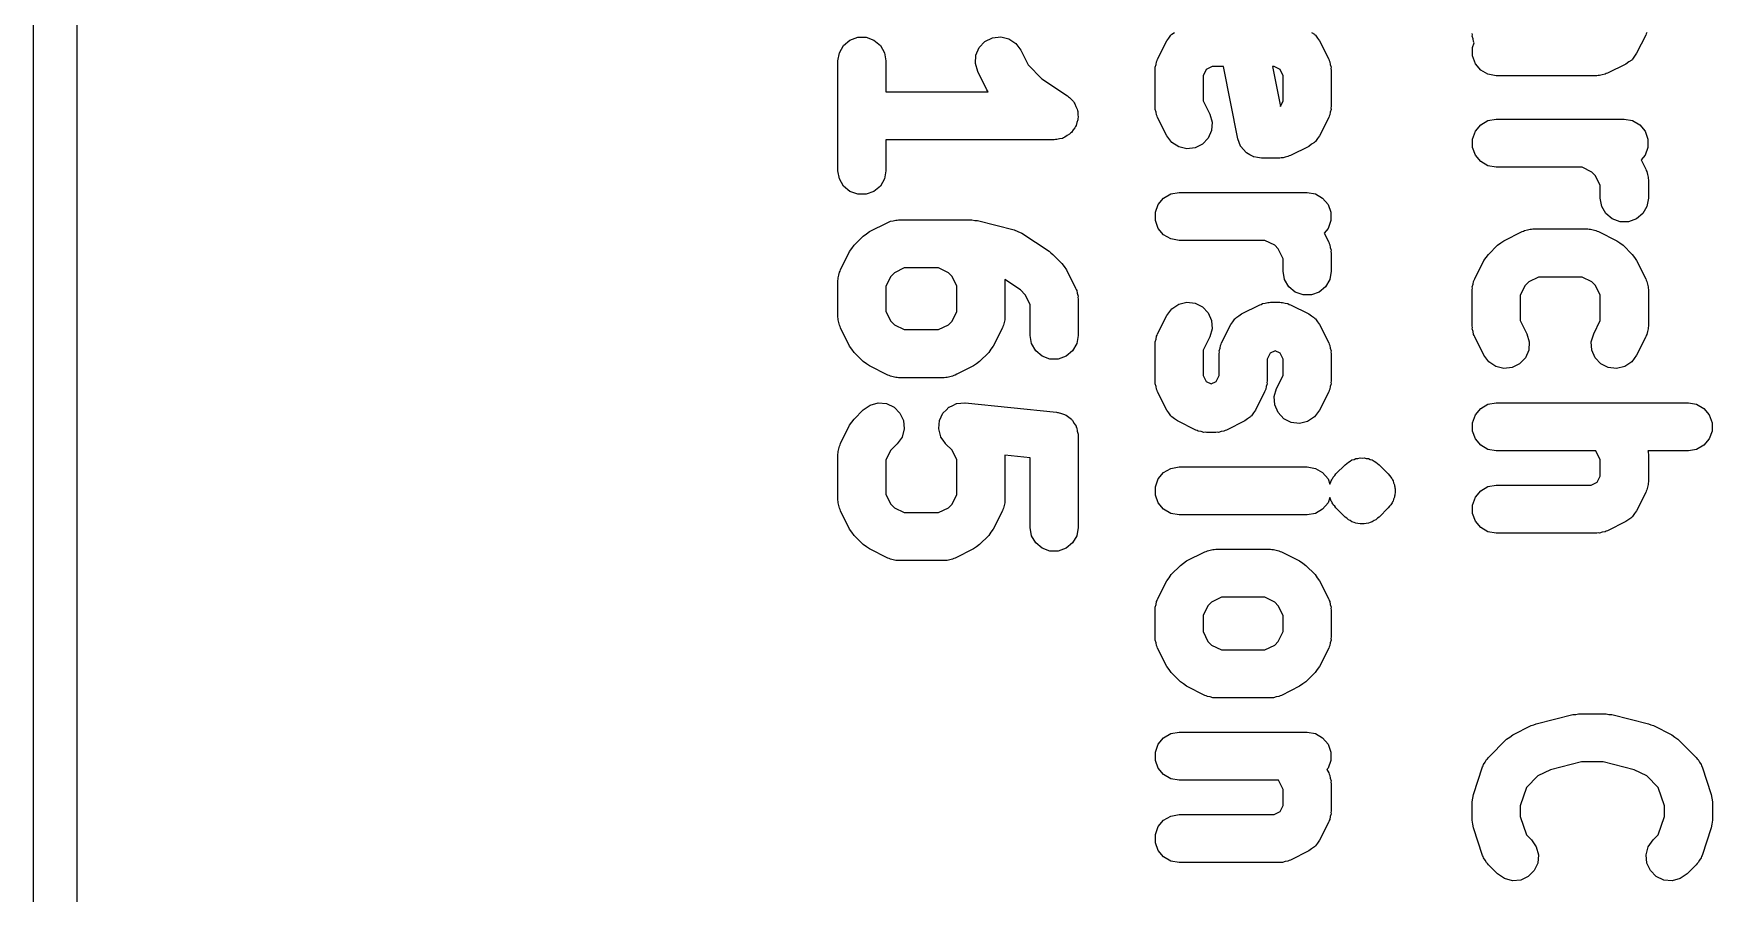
# Model space of a CAD drawing. Extents: x 51 to 137, y -158 to -25.
# Drawn here: x 50.69 to 59.56, y -59.98 to -55.44 of the extents above; entities that cross this region are included whole.
import ezdxf

# ---------------------------------------------------------------- set-up
doc = ezdxf.new("R2010")
doc.units = 0
doc.header["$MEASUREMENT"] = 0
doc.layers.add('BLACK', color=7, linetype='CONTINUOUS')

msp = doc.modelspace()

# ---------------------------------------------------------------- linework, layer by layer
at = {"layer": 'Black'}
for p, q in [((50.6857, -119.921), (50.6857, -28.1813)), ((50.9143, -28.1913), (50.9143, -119.916)), ((55.0013, -55.4717), (55.0427, -55.4567)), ((55.0427, -55.4567), (55.0868, -55.4567)), ((55.0868, -55.4567), (55.1283, -55.4717)), ((55.7148, -55.4797), (55.7543, -55.46)), ((55.7543, -55.46), (55.7981, -55.455)), ((55.7981, -55.455), (55.841, -55.4652)), ((55.841, -55.4652), (55.8778, -55.4895)), ((56.676, -55.4766), (56.6871, -55.4616)), ((56.6871, -55.4616), (56.6973, -55.446)), ((56.6973, -55.446), (56.7002, -55.4439)), ((56.7002, -55.4439), (56.7022, -55.4411)), ((56.7022, -55.4411), (56.7178, -55.4309)), ((57.4419, -55.4309), (57.4574, -55.4411)), ((57.4574, -55.4411), (57.4595, -55.4439)), ((57.4595, -55.4439), (57.4624, -55.446)), ((57.4624, -55.446), (57.4726, -55.4616)), ((57.4726, -55.4616), (57.4837, -55.4766)), ((58.2919, -55.4438), (58.2906, -55.4366)), ((58.2914, -55.4511), (58.2919, -55.4438)), ((58.2957, -55.4654), (58.2914, -55.4511)), ((58.2982, -55.48), (58.2957, -55.4654)), ((59.2085, -55.445), (59.1601, -55.5418)), ((59.2106, -55.438), (59.2085, -55.445)), ((59.2143, -55.4316), (59.2106, -55.438)), ((54.9378, -55.5817), (54.9454, -55.5383)), ((54.9454, -55.5383), (54.9675, -55.5001)), ((54.9675, -55.5001), (55.0013, -55.4717)), ((55.1283, -55.4717), (55.1621, -55.5001)), ((55.1621, -55.5001), (55.1841, -55.5383)), ((55.1841, -55.5383), (55.1918, -55.5817)), ((55.6643, -55.5963), (55.667, -55.5522)), ((55.667, -55.5522), (55.6845, -55.5118)), ((55.6845, -55.5118), (55.7148, -55.4797)), ((55.8778, -55.4895), (55.9041, -55.5249)), ((55.9041, -55.5249), (55.9432, -55.6033)), ((56.6276, -55.5733), (56.676, -55.4766)), ((57.4837, -55.4766), (57.5321, -55.5733)), ((58.2925, -55.5113), (58.3017, -55.486)), ((58.2925, -55.5554), (58.2925, -55.5113)), ((58.3076, -55.5968), (58.2925, -55.5554)), ((58.3017, -55.486), (58.2982, -55.48)), ((59.149, -55.5567), (59.1388, -55.5723)), ((59.1601, -55.5418), (59.149, -55.5567)), ((54.9378, -56.1623), (54.9378, -55.5817)), ((55.1918, -55.5817), (55.1918, -55.745)), ((55.6769, -55.6385), (55.6643, -55.5963)), ((55.7253, -55.7353), (55.6769, -55.6385)), ((55.9432, -55.6033), (56.0165, -55.6766)), ((56.6142, -55.6301), (56.6155, -55.6229)), ((56.6142, -55.8236), (56.6142, -55.6301)), ((56.615, -55.6156), (56.6193, -55.6013)), ((56.6155, -55.6229), (56.615, -55.6156)), ((56.6193, -55.6013), (56.6218, -55.5867)), ((56.6218, -55.5867), (56.6255, -55.5803)), ((56.6255, -55.5803), (56.6276, -55.5733)), ((56.8842, -55.628), (56.8682, -55.6601)), ((56.9163, -55.612), (56.8842, -55.628)), ((56.9757, -55.612), (56.9163, -55.612)), ((57.0521, -55.9937), (56.9757, -55.612)), ((57.2434, -55.612), (57.2348, -55.612)), ((57.2348, -55.612), (57.2769, -55.8228)), ((57.2755, -55.628), (57.2434, -55.612)), ((57.2915, -55.6601), (57.2755, -55.628)), ((57.5321, -55.5733), (57.5342, -55.5803)), ((57.5342, -55.5803), (57.5379, -55.5867)), ((57.5379, -55.5867), (57.5404, -55.6013)), ((57.5404, -55.6013), (57.5447, -55.6156)), ((57.5447, -55.6156), (57.5442, -55.6229)), ((57.5442, -55.6229), (57.5455, -55.6301)), ((57.5455, -55.6301), (57.5455, -55.8236)), ((58.3359, -55.6306), (58.3076, -55.5968)), ((58.3741, -55.6527), (58.3359, -55.6306)), ((59.1033, -55.5986), (59.0066, -55.6469)), ((59.1183, -55.5875), (59.1033, -55.5986)), ((59.1338, -55.5772), (59.1183, -55.5875)), ((59.1359, -55.5744), (59.1338, -55.5772)), ((59.1388, -55.5723), (59.1359, -55.5744)), ((56.0165, -55.6766), (56.1512, -55.7663)), ((56.8682, -55.6601), (56.8682, -55.7937)), ((57.2915, -55.7937), (57.2915, -55.6601)), ((58.4176, -55.6603), (58.3741, -55.6527)), ((58.9498, -55.6603), (58.4176, -55.6603)), ((58.957, -55.6591), (58.9498, -55.6603)), ((58.9643, -55.6595), (58.957, -55.6591)), ((58.9785, -55.6553), (58.9643, -55.6595)), ((58.9932, -55.6527), (58.9785, -55.6553)), ((58.9995, -55.649), (58.9932, -55.6527)), ((59.0066, -55.6469), (58.9995, -55.649)), ((55.1918, -55.745), (55.7325, -55.745)), ((55.7325, -55.745), (55.7253, -55.7353)), ((56.1512, -55.7663), (56.1563, -55.7712)), ((56.1563, -55.7712), (56.1624, -55.7747)), ((56.1624, -55.7747), (56.1722, -55.7863)), ((56.1722, -55.7863), (56.1831, -55.7968)), ((56.1831, -55.7968), (56.1862, -55.8031)), ((56.1862, -55.8031), (56.1908, -55.8085)), ((56.1908, -55.8085), (56.1959, -55.8228)), ((56.1959, -55.8228), (56.2027, -55.8364)), ((56.8682, -55.7937), (56.9032, -55.8636)), ((57.2769, -55.8228), (57.2915, -55.7937)), ((56.2007, -55.9083), (56.1971, -55.923)), ((56.2059, -55.8941), (56.2007, -55.9083)), ((56.2027, -55.8364), (56.2034, -55.8433)), ((56.2034, -55.8433), (56.2059, -55.85)), ((56.2059, -55.85), (56.2059, -55.8651)), ((56.2059, -55.8651), (56.2075, -55.8802)), ((56.2075, -55.8802), (56.2059, -55.887)), ((56.2059, -55.887), (56.2059, -55.8941)), ((56.6155, -55.8308), (56.6142, -55.8236)), ((56.615, -55.8382), (56.6155, -55.8308)), ((56.6193, -55.8524), (56.615, -55.8382)), ((56.6218, -55.8671), (56.6193, -55.8524)), ((56.6255, -55.8734), (56.6218, -55.8671)), ((56.6276, -55.8804), (56.6255, -55.8734)), ((56.676, -55.9772), (56.6276, -55.8804)), ((56.9032, -55.8636), (56.9157, -55.9059)), ((56.9157, -55.9059), (56.9131, -55.9499)), ((57.5321, -55.8804), (57.4837, -55.9772)), ((57.5342, -55.8734), (57.5321, -55.8804)), ((57.5379, -55.8671), (57.5342, -55.8734)), ((57.5404, -55.8524), (57.5379, -55.8671)), ((57.5447, -55.8382), (57.5404, -55.8524)), ((57.5455, -55.8236), (57.5442, -55.8308)), ((57.5442, -55.8308), (57.5447, -55.8382)), ((58.3359, -55.9199), (58.3741, -55.8978)), ((58.3741, -55.8978), (58.4176, -55.8902)), ((58.4176, -55.8902), (59.0949, -55.8902)), ((59.0949, -55.8902), (59.1384, -55.8978)), ((59.1384, -55.8978), (59.1765, -55.9199)), ((56.0808, -55.999), (55.1918, -55.999)), ((55.1918, -55.999), (55.1918, -56.1623)), ((56.0877, -55.9978), (56.0808, -55.999)), ((56.0947, -55.9982), (56.0877, -55.9978)), ((56.1093, -55.994), (56.0947, -55.9982)), ((56.1242, -55.9914), (56.1093, -55.994)), ((56.1303, -55.9878), (56.1242, -55.9914)), ((56.1371, -55.9859), (56.1303, -55.9878)), ((56.1493, -55.9769), (56.1371, -55.9859)), ((56.1624, -55.9693), (56.1493, -55.9769)), ((56.1669, -55.9639), (56.1624, -55.9693)), ((56.1726, -55.9597), (56.1669, -55.9639)), ((56.181, -55.9471), (56.1726, -55.9597)), ((56.1908, -55.9355), (56.181, -55.9471)), ((56.1932, -55.9289), (56.1908, -55.9355)), ((56.1971, -55.923), (56.1932, -55.9289)), ((56.7022, -56.0126), (56.676, -55.9772)), ((56.8955, -55.9904), (56.8652, -56.0224)), ((56.9131, -55.9499), (56.8955, -55.9904)), ((57.0596, -56.0129), (57.0521, -55.9937)), ((57.4726, -55.9922), (57.4624, -56.0077)), ((57.4837, -55.9772), (57.4726, -55.9922)), ((58.2925, -55.9951), (58.3076, -55.9537)), ((58.2925, -56.0392), (58.2925, -55.9951)), ((58.3076, -55.9537), (58.3359, -55.9199)), ((59.1765, -55.9199), (59.2049, -55.9537)), ((59.2049, -55.9537), (59.22, -55.9951)), ((59.22, -55.9951), (59.22, -56.0392)), ((56.7391, -56.0369), (56.7022, -56.0126)), ((56.782, -56.0472), (56.7391, -56.0369)), ((56.8258, -56.0421), (56.782, -56.0472)), ((56.8652, -56.0224), (56.8258, -56.0421)), ((57.0666, -56.0323), (57.0596, -56.0129)), ((57.0676, -56.0334), (57.0666, -56.0323)), ((57.0681, -56.0348), (57.0676, -56.0334)), ((57.0817, -56.0503), (57.0681, -56.0348)), ((57.095, -56.0661), (57.0817, -56.0503)), ((57.0962, -56.0668), (57.095, -56.0661)), ((57.0972, -56.0679), (57.0962, -56.0668)), ((57.1153, -56.0778), (57.0972, -56.0679)), ((57.1332, -56.0881), (57.1153, -56.0778)), ((57.1346, -56.0884), (57.1332, -56.0881)), ((57.1359, -56.0891), (57.1346, -56.0884)), ((57.1563, -56.0922), (57.1359, -56.0891)), ((57.3168, -56.0881), (57.3021, -56.0907)), ((57.3231, -56.0845), (57.3168, -56.0881)), ((57.3302, -56.0824), (57.3231, -56.0845)), ((57.4269, -56.034), (57.3302, -56.0824)), ((57.4419, -56.0229), (57.4269, -56.034)), ((57.4574, -56.0126), (57.4419, -56.0229)), ((57.4595, -56.0098), (57.4574, -56.0126)), ((57.4624, -56.0077), (57.4595, -56.0098)), ((58.3076, -56.0807), (58.2925, -56.0392)), ((58.3359, -56.1144), (58.3076, -56.0807)), ((59.2049, -56.0807), (59.1842, -56.1053)), ((59.22, -56.0392), (59.2049, -56.0807)), ((54.9454, -56.2057), (54.9378, -56.1623)), ((55.1918, -56.1623), (55.1841, -56.2057)), ((57.1766, -56.0958), (57.1563, -56.0922)), ((57.2734, -56.0958), (57.1766, -56.0958)), ((57.2806, -56.0945), (57.2734, -56.0958)), ((57.2879, -56.0949), (57.2806, -56.0945)), ((57.2915, -56.0939), (57.2879, -56.0949)), ((57.3021, -56.0907), (57.2915, -56.0939)), ((58.3741, -56.1365), (58.3359, -56.1144)), ((58.4176, -56.1442), (58.3741, -56.1365)), ((58.8714, -56.1442), (58.4176, -56.1442)), ((58.9229, -56.1699), (58.8714, -56.1442)), ((58.9422, -56.1892), (58.9229, -56.1699)), ((59.1842, -56.1053), (59.2085, -56.1539)), ((59.2085, -56.1539), (59.2106, -56.1609)), ((59.2106, -56.1609), (59.2143, -56.1672)), ((59.2143, -56.1672), (59.2168, -56.1819)), ((54.9675, -56.2439), (54.9454, -56.2057)), ((55.0013, -56.2723), (54.9675, -56.2439)), ((55.1621, -56.2439), (55.1283, -56.2723)), ((55.1841, -56.2057), (55.1621, -56.2439)), ((58.9679, -56.2407), (58.9422, -56.1892)), ((58.9679, -56.3074), (58.9679, -56.2407)), ((59.2168, -56.1819), (59.2211, -56.1962)), ((59.2211, -56.1962), (59.2206, -56.2035)), ((59.2206, -56.2035), (59.2219, -56.2107)), ((59.2219, -56.2107), (59.2219, -56.3074)), ((55.0427, -56.2874), (55.0013, -56.2723)), ((55.0868, -56.2874), (55.0427, -56.2874)), ((55.1283, -56.2723), (55.0868, -56.2874)), ((56.6161, -56.3822), (56.6312, -56.3407)), ((56.6312, -56.3407), (56.6595, -56.3069)), ((56.6595, -56.3069), (56.6977, -56.2849)), ((56.6977, -56.2849), (56.7412, -56.2772)), ((56.7412, -56.2772), (57.4185, -56.2772)), ((57.4185, -56.2772), (57.462, -56.2849)), ((57.462, -56.2849), (57.5001, -56.3069)), ((57.5001, -56.3069), (57.5285, -56.3407)), ((57.5285, -56.3407), (57.5436, -56.3822)), ((58.9756, -56.3509), (58.9679, -56.3074)), ((58.9976, -56.3891), (58.9756, -56.3509)), ((59.2143, -56.3509), (59.1922, -56.3891)), ((59.2219, -56.3074), (59.2143, -56.3509)), ((55.1047, -56.4841), (55.2015, -56.4358)), ((55.2015, -56.4358), (55.2085, -56.4337)), ((55.2085, -56.4337), (55.2149, -56.43)), ((55.2149, -56.43), (55.2295, -56.4274)), ((55.2295, -56.4274), (55.2438, -56.4232)), ((55.2438, -56.4232), (55.2511, -56.4236)), ((55.2511, -56.4236), (55.2583, -56.4224)), ((55.2583, -56.4224), (55.6454, -56.4224)), ((55.6454, -56.4224), (55.6607, -56.425)), ((55.6607, -56.425), (55.6762, -56.4261)), ((55.6762, -56.4261), (55.8697, -56.4745)), ((56.6161, -56.4263), (56.6161, -56.3822)), ((56.6312, -56.4677), (56.6161, -56.4263)), ((57.5436, -56.4263), (57.5285, -56.4677)), ((57.5436, -56.3822), (57.5436, -56.4263)), ((59.0314, -56.4174), (58.9976, -56.3891)), ((59.0729, -56.4325), (59.0314, -56.4174)), ((59.117, -56.4325), (59.0729, -56.4325)), ((59.1584, -56.4174), (59.117, -56.4325)), ((59.1922, -56.3891), (59.1584, -56.4174)), ((55.0234, -56.5563), (55.0717, -56.5079)), ((55.0717, -56.5079), (55.0884, -56.4963)), ((55.0884, -56.4963), (55.1047, -56.4841)), ((55.8697, -56.4745), (55.8895, -56.4834)), ((55.8895, -56.4834), (55.9093, -56.4921)), ((55.9093, -56.4921), (56.0545, -56.5888)), ((56.6595, -56.5015), (56.6312, -56.4677)), ((56.6977, -56.5235), (56.6595, -56.5015)), ((56.7412, -56.5312), (56.6977, -56.5235)), ((57.195, -56.5312), (56.7412, -56.5312)), ((57.2465, -56.557), (57.195, -56.5312)), ((57.5285, -56.4677), (57.5078, -56.4924)), ((57.5078, -56.4924), (57.5321, -56.5409)), ((58.4412, -56.5446), (58.4575, -56.5325)), ((58.4575, -56.5325), (58.5543, -56.4841)), ((58.5543, -56.4841), (58.5613, -56.4821)), ((58.5613, -56.4821), (58.5677, -56.4784)), ((58.5677, -56.4784), (58.5823, -56.4758)), ((58.5823, -56.4758), (58.5966, -56.4716)), ((58.5966, -56.4716), (58.6039, -56.472)), ((58.6039, -56.472), (58.6111, -56.4707)), ((58.6111, -56.4707), (58.9014, -56.4707)), ((58.9014, -56.4707), (58.9086, -56.472)), ((58.9086, -56.472), (58.9159, -56.4716)), ((58.9159, -56.4716), (58.9302, -56.4758)), ((58.9302, -56.4758), (58.9448, -56.4784)), ((58.9448, -56.4784), (58.9512, -56.4821)), ((58.9512, -56.4821), (58.9582, -56.4841)), ((58.9582, -56.4841), (59.0549, -56.5325)), ((59.0549, -56.5325), (59.0713, -56.5446)), ((54.9512, -56.6861), (54.9996, -56.5893)), ((54.9996, -56.5893), (55.0117, -56.573)), ((55.0117, -56.573), (55.0234, -56.5563)), ((56.0545, -56.5888), (56.0635, -56.5975)), ((56.0635, -56.5975), (56.0738, -56.6047)), ((56.0738, -56.6047), (56.1222, -56.6531)), ((57.2658, -56.5762), (57.2465, -56.557)), ((57.2915, -56.6277), (57.2658, -56.5762)), ((57.5321, -56.5409), (57.5342, -56.548)), ((57.5342, -56.548), (57.5379, -56.5543)), ((57.5379, -56.5543), (57.5404, -56.569)), ((57.5404, -56.569), (57.5447, -56.5832)), ((57.5447, -56.5832), (57.5442, -56.5905)), ((57.5442, -56.5905), (57.5455, -56.5977)), ((57.5455, -56.5977), (57.5455, -56.6945)), ((58.3524, -56.6377), (58.3645, -56.6214)), ((58.3645, -56.6214), (58.3762, -56.6047)), ((58.3762, -56.6047), (58.4245, -56.5563)), ((58.4245, -56.5563), (58.4412, -56.5446)), ((59.0713, -56.5446), (59.088, -56.5563)), ((59.088, -56.5563), (59.1363, -56.6047)), ((59.1363, -56.6047), (59.148, -56.6214)), ((59.148, -56.6214), (59.1601, -56.6377)), ((54.9429, -56.7141), (54.9454, -56.6994)), ((54.9454, -56.6994), (54.9491, -56.6931)), ((54.9491, -56.6931), (54.9512, -56.6861)), ((55.2368, -56.7021), (55.2175, -56.7213)), ((55.2883, -56.6764), (55.2368, -56.7021)), ((55.4702, -56.6764), (55.2883, -56.6764)), ((55.5217, -56.7021), (55.4702, -56.6764)), ((55.541, -56.7213), (55.5217, -56.7021)), ((56.1222, -56.6531), (56.1339, -56.6697)), ((56.1339, -56.6697), (56.146, -56.6861)), ((56.146, -56.6861), (56.1944, -56.7828)), ((57.2915, -56.6945), (57.2915, -56.6277)), ((57.2992, -56.7379), (57.2915, -56.6945)), ((57.5455, -56.6945), (57.5379, -56.7379)), ((58.304, -56.7345), (58.3524, -56.6377)), ((59.1601, -56.6377), (59.2085, -56.7345)), ((54.9378, -56.7429), (54.9391, -56.7357)), ((54.9378, -56.9364), (54.9378, -56.7429)), ((54.9386, -56.7284), (54.9429, -56.7141)), ((54.9391, -56.7357), (54.9386, -56.7284)), ((55.2175, -56.7213), (55.1918, -56.7729)), ((55.1918, -56.7729), (55.1918, -56.9064)), ((55.5667, -56.7729), (55.541, -56.7213)), ((55.5667, -56.9064), (55.5667, -56.7729)), ((55.9031, -56.7932), (55.8198, -56.7377)), ((55.8198, -56.7377), (55.8207, -56.7429)), ((55.8207, -56.7429), (55.8207, -56.9364)), ((55.928, -56.8181), (55.9031, -56.7932)), ((56.1944, -56.7828), (56.1965, -56.7899)), ((56.1965, -56.7899), (56.2001, -56.7962)), ((56.2001, -56.7962), (56.2027, -56.8109)), ((57.3212, -56.7761), (57.2992, -56.7379)), ((57.355, -56.8045), (57.3212, -56.7761)), ((57.5158, -56.7761), (57.482, -56.8045)), ((57.5379, -56.7379), (57.5158, -56.7761)), ((58.2906, -56.7913), (58.2919, -56.784)), ((58.2906, -56.9848), (58.2906, -56.7913)), ((58.2914, -56.7767), (58.2957, -56.7625)), ((58.2919, -56.784), (58.2914, -56.7767)), ((58.2957, -56.7625), (58.2982, -56.7478)), ((58.2982, -56.7478), (58.3019, -56.7415)), ((58.3019, -56.7415), (58.304, -56.7345)), ((58.5703, -56.7697), (58.5446, -56.8212)), ((58.5896, -56.7505), (58.5703, -56.7697)), ((58.6411, -56.7247), (58.5896, -56.7505)), ((58.8714, -56.7247), (58.6411, -56.7247)), ((58.9229, -56.7505), (58.8714, -56.7247)), ((58.9422, -56.7697), (58.9229, -56.7505)), ((58.9679, -56.8212), (58.9422, -56.7697)), ((59.2085, -56.7345), (59.2106, -56.7415)), ((59.2106, -56.7415), (59.2143, -56.7478)), ((59.2143, -56.7478), (59.2168, -56.7625)), ((59.2168, -56.7625), (59.2211, -56.7767)), ((59.2211, -56.7767), (59.2206, -56.784)), ((59.2206, -56.784), (59.2219, -56.7913)), ((59.2219, -56.7913), (59.2219, -56.9848)), ((55.9538, -56.8696), (55.928, -56.8181)), ((55.9538, -57.0332), (55.9538, -56.8696)), ((56.2027, -56.8109), (56.2069, -56.8251)), ((56.2069, -56.8251), (56.2065, -56.8324)), ((56.2065, -56.8324), (56.2078, -56.8396)), ((56.2078, -56.8396), (56.2078, -57.0332)), ((56.7022, -56.8926), (56.7391, -56.8683)), ((56.7391, -56.8683), (56.782, -56.858)), ((56.782, -56.858), (56.8258, -56.863)), ((56.8258, -56.863), (56.8652, -56.8828)), ((56.8652, -56.8828), (56.8955, -56.9148)), ((57.0714, -56.9196), (57.1682, -56.8712)), ((57.1682, -56.8712), (57.1752, -56.8691)), ((57.1752, -56.8691), (57.1816, -56.8654)), ((57.1816, -56.8654), (57.1962, -56.8629)), ((57.1962, -56.8629), (57.2105, -56.8586)), ((57.2105, -56.8586), (57.2178, -56.859)), ((57.2178, -56.859), (57.225, -56.8578)), ((57.225, -56.8578), (57.2734, -56.8578)), ((57.2734, -56.8578), (57.2806, -56.859)), ((57.2806, -56.859), (57.2879, -56.8586)), ((57.2879, -56.8586), (57.3021, -56.8629)), ((57.3021, -56.8629), (57.3168, -56.8654)), ((57.3168, -56.8654), (57.3231, -56.8691)), ((57.3231, -56.8691), (57.3302, -56.8712)), ((57.3302, -56.8712), (57.4269, -56.9196)), ((57.3965, -56.8196), (57.355, -56.8045)), ((57.4406, -56.8196), (57.3965, -56.8196)), ((57.482, -56.8045), (57.4406, -56.8196)), ((58.5446, -56.8212), (58.5446, -56.9548)), ((58.9679, -56.9548), (58.9679, -56.8212)), ((54.9391, -56.9436), (54.9378, -56.9364)), ((54.9386, -56.9509), (54.9391, -56.9436)), ((54.9429, -56.9652), (54.9386, -56.9509)), ((54.9454, -56.9798), (54.9429, -56.9652)), ((55.1918, -56.9064), (55.2175, -56.9579)), ((55.2175, -56.9579), (55.2368, -56.9772)), ((55.5217, -56.9772), (55.541, -56.9579)), ((55.541, -56.9579), (55.5667, -56.9064)), ((55.8157, -56.9652), (55.8131, -56.9798)), ((55.8199, -56.9509), (55.8157, -56.9652)), ((55.8207, -56.9364), (55.8195, -56.9436)), ((55.8195, -56.9436), (55.8199, -56.9509)), ((56.6276, -57.0247), (56.676, -56.928)), ((56.676, -56.928), (56.7022, -56.8926)), ((56.8955, -56.9148), (56.9131, -56.9553)), ((56.9131, -56.9553), (56.9157, -56.9993)), ((56.9663, -57.0731), (57.0146, -56.9764)), ((57.0146, -56.9764), (57.0257, -56.9614)), ((57.0257, -56.9614), (57.036, -56.9458)), ((57.036, -56.9458), (57.0388, -56.9438)), ((57.0388, -56.9438), (57.0409, -56.9409)), ((57.0409, -56.9409), (57.0565, -56.9307)), ((57.0565, -56.9307), (57.0714, -56.9196)), ((57.4269, -56.9196), (57.4419, -56.9307)), ((57.4419, -56.9307), (57.4574, -56.9409)), ((57.4574, -56.9409), (57.4595, -56.9438)), ((57.4595, -56.9438), (57.4624, -56.9458)), ((57.4624, -56.9458), (57.4726, -56.9614)), ((57.4726, -56.9614), (57.4837, -56.9764)), ((57.4837, -56.9764), (57.5321, -57.0731)), ((58.5446, -56.9548), (58.5796, -57.0247)), ((58.9329, -57.0247), (58.9679, -56.9548)), ((54.9491, -56.9862), (54.9454, -56.9798)), ((54.9512, -56.9932), (54.9491, -56.9862)), ((54.9996, -57.09), (54.9512, -56.9932)), ((55.2368, -56.9772), (55.2883, -57.0029)), ((55.2883, -57.0029), (55.4702, -57.0029)), ((55.4702, -57.0029), (55.5217, -56.9772)), ((55.8073, -56.9932), (55.7589, -57.09)), ((55.8094, -56.9862), (55.8073, -56.9932)), ((55.8131, -56.9798), (55.8094, -56.9862)), ((55.9614, -57.0766), (55.9538, -57.0332)), ((56.2078, -57.0332), (56.2001, -57.0766)), ((56.615, -57.067), (56.6193, -57.0528)), ((56.6193, -57.0528), (56.6218, -57.0381)), ((56.6218, -57.0381), (56.6255, -57.0318)), ((56.6255, -57.0318), (56.6276, -57.0247)), ((56.9032, -57.0416), (56.8682, -57.1115)), ((56.9157, -56.9993), (56.9032, -57.0416)), ((58.2919, -56.992), (58.2906, -56.9848)), ((58.2914, -56.9993), (58.2919, -56.992)), ((58.2957, -57.0136), (58.2914, -56.9993)), ((58.2982, -57.0282), (58.2957, -57.0136)), ((58.3019, -57.0346), (58.2982, -57.0282)), ((58.304, -57.0416), (58.3019, -57.0346)), ((58.3524, -57.1383), (58.304, -57.0416)), ((58.5796, -57.0247), (58.5921, -57.067)), ((58.9204, -57.067), (58.9329, -57.0247)), ((59.2085, -57.0416), (59.1601, -57.1383)), ((59.2106, -57.0346), (59.2085, -57.0416)), ((59.2143, -57.0282), (59.2106, -57.0346)), ((59.2168, -57.0136), (59.2143, -57.0282)), ((59.2211, -56.9993), (59.2168, -57.0136)), ((59.2219, -56.9848), (59.2206, -56.992)), ((59.2206, -56.992), (59.2211, -56.9993)), ((55.0117, -57.1063), (54.9996, -57.09)), ((55.0234, -57.123), (55.0117, -57.1063)), ((55.0717, -57.1713), (55.0234, -57.123)), ((55.7352, -57.123), (55.6868, -57.1713)), ((55.7468, -57.1063), (55.7352, -57.123)), ((55.7589, -57.09), (55.7468, -57.1063)), ((55.9835, -57.1148), (55.9614, -57.0766)), ((56.0173, -57.1431), (55.9835, -57.1148)), ((56.0587, -57.1582), (56.0173, -57.1431)), ((56.1443, -57.1431), (56.1028, -57.1582)), ((56.1781, -57.1148), (56.1443, -57.1431)), ((56.2001, -57.0766), (56.1781, -57.1148)), ((56.6142, -57.0815), (56.6155, -57.0743)), ((56.6142, -57.2751), (56.6142, -57.0815)), ((56.6155, -57.0743), (56.615, -57.067)), ((56.8682, -57.1115), (56.8682, -57.2451)), ((56.9528, -57.1299), (56.9541, -57.1227)), ((56.9528, -57.2451), (56.9528, -57.1299)), ((56.9537, -57.1154), (56.9579, -57.1011)), ((56.9541, -57.1227), (56.9537, -57.1154)), ((56.9579, -57.1011), (56.9605, -57.0865)), ((56.9605, -57.0865), (56.9642, -57.0801)), ((56.9642, -57.0801), (56.9663, -57.0731)), ((57.2229, -57.1278), (57.2068, -57.1599)), ((57.2492, -57.1147), (57.2229, -57.1278)), ((57.2755, -57.1278), (57.2492, -57.1147)), ((57.2915, -57.1599), (57.2755, -57.1278)), ((57.5321, -57.0731), (57.5342, -57.0801)), ((57.5342, -57.0801), (57.5379, -57.0865)), ((57.5379, -57.0865), (57.5404, -57.1011)), ((57.5404, -57.1011), (57.5447, -57.1154)), ((57.5447, -57.1154), (57.5442, -57.1227)), ((57.5442, -57.1227), (57.5455, -57.1299)), ((57.5455, -57.1299), (57.5455, -57.2751)), ((58.3786, -57.1738), (58.3524, -57.1383)), ((58.5719, -57.1515), (58.5416, -57.1835)), ((58.5895, -57.111), (58.5719, -57.1515)), ((58.5921, -57.067), (58.5895, -57.111)), ((58.923, -57.111), (58.9204, -57.067)), ((58.9405, -57.1515), (58.923, -57.111)), ((58.9709, -57.1835), (58.9405, -57.1515)), ((59.1601, -57.1383), (59.1338, -57.1738)), ((55.0884, -57.183), (55.0717, -57.1713)), ((55.1047, -57.1951), (55.0884, -57.183)), ((55.2015, -57.2435), (55.1047, -57.1951)), ((55.5667, -57.2386), (55.557, -57.2435)), ((55.6538, -57.1951), (55.5667, -57.2386)), ((55.6701, -57.183), (55.6538, -57.1951)), ((55.6868, -57.1713), (55.6701, -57.183)), ((56.1028, -57.1582), (56.0587, -57.1582)), ((57.2068, -57.1599), (57.2068, -57.2751)), ((57.2915, -57.2451), (57.2915, -57.1599)), ((58.4155, -57.1981), (58.3786, -57.1738)), ((58.4584, -57.2083), (58.4155, -57.1981)), ((58.5022, -57.2033), (58.4584, -57.2083)), ((58.5416, -57.1835), (58.5022, -57.2033)), ((59.0103, -57.2033), (58.9709, -57.1835)), ((59.0541, -57.2083), (59.0103, -57.2033)), ((59.097, -57.1981), (59.0541, -57.2083)), ((59.1338, -57.1738), (59.097, -57.1981)), ((55.2085, -57.2456), (55.2015, -57.2435)), ((55.2149, -57.2493), (55.2085, -57.2456)), ((55.2295, -57.2518), (55.2149, -57.2493)), ((55.2438, -57.2561), (55.2295, -57.2518)), ((55.2511, -57.2556), (55.2438, -57.2561)), ((55.2583, -57.2569), (55.2511, -57.2556)), ((55.5002, -57.2569), (55.2583, -57.2569)), ((55.5074, -57.2556), (55.5002, -57.2569)), ((55.5147, -57.2561), (55.5074, -57.2556)), ((55.529, -57.2518), (55.5147, -57.2561)), ((55.5436, -57.2493), (55.529, -57.2518)), ((55.55, -57.2456), (55.5436, -57.2493)), ((55.557, -57.2435), (55.55, -57.2456)), ((56.6155, -57.2823), (56.6142, -57.2751)), ((56.615, -57.2896), (56.6155, -57.2823)), ((56.6193, -57.3038), (56.615, -57.2896)), ((56.6218, -57.3185), (56.6193, -57.3038)), ((56.6255, -57.3248), (56.6218, -57.3185)), ((56.6276, -57.3319), (56.6255, -57.3248)), ((56.8682, -57.2451), (56.8842, -57.2772)), ((56.8842, -57.2772), (56.9105, -57.2903)), ((56.9105, -57.2903), (56.9368, -57.2772)), ((56.9368, -57.2772), (56.9528, -57.2451)), ((57.1955, -57.3248), (57.1934, -57.3319)), ((57.1992, -57.3185), (57.1955, -57.3248)), ((57.2018, -57.3038), (57.1992, -57.3185)), ((57.206, -57.2896), (57.2018, -57.3038)), ((57.2068, -57.2751), (57.2056, -57.2823)), ((57.2056, -57.2823), (57.206, -57.2896)), ((57.244, -57.3573), (57.2565, -57.315)), ((57.2565, -57.315), (57.2915, -57.2451)), ((57.5342, -57.3248), (57.5321, -57.3319)), ((57.5379, -57.3185), (57.5342, -57.3248)), ((57.5404, -57.3038), (57.5379, -57.3185)), ((57.5447, -57.2896), (57.5404, -57.3038)), ((57.5455, -57.2751), (57.5442, -57.2823)), ((57.5442, -57.2823), (57.5447, -57.2896)), ((55.0717, -57.4272), (55.1079, -57.4019)), ((55.1079, -57.4019), (55.1505, -57.3905)), ((55.1505, -57.3905), (55.1944, -57.3943)), ((55.1944, -57.3943), (55.2344, -57.4129)), ((55.2344, -57.4129), (55.2656, -57.4441)), ((55.5091, -57.428), (55.5241, -57.4129)), ((55.5241, -57.4129), (55.5249, -57.4126)), ((55.5249, -57.4126), (55.5254, -57.412)), ((55.5254, -57.412), (55.5449, -57.4033)), ((55.5449, -57.4033), (55.5641, -57.3943)), ((55.5641, -57.3943), (55.5649, -57.3942)), ((55.5649, -57.3942), (55.5656, -57.3939)), ((55.5656, -57.3939), (55.5869, -57.3923)), ((55.5869, -57.3923), (55.608, -57.3905)), ((55.608, -57.3905), (55.6088, -57.3907)), ((55.6088, -57.3907), (55.6096, -57.3906)), ((55.6096, -57.3906), (56.0934, -57.439)), ((56.676, -57.4286), (56.6276, -57.3319)), ((57.1934, -57.3319), (57.1451, -57.4286)), ((57.2466, -57.4013), (57.244, -57.3573)), ((57.2642, -57.4418), (57.2466, -57.4013)), ((57.5321, -57.3319), (57.4837, -57.4286)), ((58.3076, -57.4535), (58.3359, -57.4197)), ((58.3359, -57.4197), (58.3741, -57.3976)), ((58.3741, -57.3976), (58.4176, -57.39)), ((58.4176, -57.39), (59.4336, -57.39)), ((59.4336, -57.39), (59.477, -57.3976)), ((59.477, -57.3976), (59.5152, -57.4197)), ((59.5152, -57.4197), (59.5436, -57.4535)), ((54.9512, -57.6053), (54.9996, -57.5086)), ((54.9996, -57.5086), (55.0117, -57.4922)), ((55.0117, -57.4922), (55.0234, -57.4755)), ((55.0234, -57.4755), (55.0717, -57.4272)), ((55.2656, -57.4441), (55.2842, -57.4841)), ((55.2842, -57.4841), (55.2881, -57.528)), ((55.4703, -57.5265), (55.4724, -57.5052)), ((55.4724, -57.5052), (55.4743, -57.4841)), ((55.4743, -57.4841), (55.4746, -57.4834)), ((55.4746, -57.4834), (55.4747, -57.4826)), ((55.4747, -57.4826), (55.484, -57.4634)), ((55.484, -57.4634), (55.4929, -57.4441)), ((55.4929, -57.4441), (55.4935, -57.4436)), ((55.4935, -57.4436), (55.4938, -57.4428)), ((55.4938, -57.4428), (55.5091, -57.428)), ((56.0934, -57.439), (56.098, -57.4403)), ((56.098, -57.4403), (56.1028, -57.4403)), ((56.1028, -57.4403), (56.1192, -57.4462)), ((56.1192, -57.4462), (56.1359, -57.4509)), ((56.1359, -57.4509), (56.1398, -57.4537)), ((56.1398, -57.4537), (56.1443, -57.4554)), ((56.1443, -57.4554), (56.1576, -57.4665)), ((56.1576, -57.4665), (56.1717, -57.4767)), ((56.1717, -57.4767), (56.1744, -57.4806)), ((56.1744, -57.4806), (56.1781, -57.4837)), ((56.1781, -57.4837), (56.1868, -57.4988)), ((56.1868, -57.4988), (56.1965, -57.5131)), ((56.6871, -57.4436), (56.676, -57.4286)), ((56.6973, -57.4591), (56.6871, -57.4436)), ((56.7002, -57.4612), (56.6973, -57.4591)), ((56.7022, -57.464), (56.7002, -57.4612)), ((56.7178, -57.4743), (56.7022, -57.464)), ((56.7328, -57.4854), (56.7178, -57.4743)), ((56.8295, -57.5338), (56.7328, -57.4854)), ((57.0883, -57.4854), (56.9915, -57.5338)), ((57.1032, -57.4743), (57.0883, -57.4854)), ((57.1188, -57.464), (57.1032, -57.4743)), ((57.1209, -57.4612), (57.1188, -57.464)), ((57.1237, -57.4591), (57.1209, -57.4612)), ((57.134, -57.4436), (57.1237, -57.4591)), ((57.1451, -57.4286), (57.134, -57.4436)), ((57.2945, -57.4738), (57.2642, -57.4418)), ((57.3339, -57.4936), (57.2945, -57.4738)), ((57.3777, -57.4986), (57.3339, -57.4936)), ((57.4206, -57.4883), (57.3777, -57.4986)), ((57.4574, -57.464), (57.4206, -57.4883)), ((57.4837, -57.4286), (57.4574, -57.464)), ((58.2925, -57.4949), (58.3076, -57.4535)), ((58.2925, -57.539), (58.2925, -57.4949)), ((59.5436, -57.4535), (59.5587, -57.4949)), ((59.5587, -57.4949), (59.5587, -57.539)), ((55.2766, -57.5706), (55.2513, -57.6068)), ((55.2881, -57.528), (55.2766, -57.5706)), ((55.4705, -57.5272), (55.4703, -57.5265)), ((55.4705, -57.528), (55.4705, -57.5272)), ((55.476, -57.5486), (55.4705, -57.528)), ((55.4812, -57.5692), (55.476, -57.5486)), ((55.4817, -57.5699), (55.4812, -57.5692)), ((55.4819, -57.5706), (55.4817, -57.5699)), ((55.4941, -57.5881), (55.4819, -57.5706)), ((55.5061, -57.6057), (55.4941, -57.5881)), ((56.1965, -57.5131), (56.1977, -57.5178)), ((56.1977, -57.5178), (56.2001, -57.5219)), ((56.2001, -57.5219), (56.2031, -57.539)), ((56.2031, -57.539), (56.2074, -57.5559)), ((56.2074, -57.5559), (56.2069, -57.5606)), ((56.2069, -57.5606), (56.2078, -57.5654)), ((56.2078, -57.5654), (56.2078, -58.0492)), ((56.8365, -57.5359), (56.8295, -57.5338)), ((56.8429, -57.5395), (56.8365, -57.5359)), ((56.8575, -57.5421), (56.8429, -57.5395)), ((56.8718, -57.5464), (56.8575, -57.5421)), ((56.8791, -57.5459), (56.8718, -57.5464)), ((56.8863, -57.5472), (56.8791, -57.5459)), ((56.9347, -57.5472), (56.8863, -57.5472)), ((56.9419, -57.5459), (56.9347, -57.5472)), ((56.9492, -57.5464), (56.9419, -57.5459)), ((56.9635, -57.5421), (56.9492, -57.5464)), ((56.9781, -57.5395), (56.9635, -57.5421)), ((56.9845, -57.5359), (56.9781, -57.5395)), ((56.9915, -57.5338), (56.9845, -57.5359)), ((58.3076, -57.5805), (58.2925, -57.539)), ((58.3359, -57.6143), (58.3076, -57.5805)), ((59.5436, -57.5805), (59.5152, -57.6143)), ((59.5587, -57.539), (59.5436, -57.5805)), ((54.9378, -57.6621), (54.9391, -57.6549)), ((54.9378, -57.904), (54.9378, -57.6621)), ((54.9386, -57.6476), (54.9429, -57.6333)), ((54.9391, -57.6549), (54.9386, -57.6476)), ((54.9429, -57.6333), (54.9454, -57.6187)), ((54.9454, -57.6187), (54.9491, -57.6123)), ((54.9491, -57.6123), (54.9512, -57.6053)), ((55.2175, -57.6406), (55.1918, -57.6921)), ((55.2513, -57.6068), (55.2175, -57.6406)), ((55.5067, -57.6061), (55.5061, -57.6057)), ((55.5072, -57.6068), (55.5067, -57.6061)), ((55.541, -57.6406), (55.5072, -57.6068)), ((55.5667, -57.6921), (55.541, -57.6406)), ((55.9538, -57.6803), (55.8207, -57.667)), ((55.8207, -57.667), (55.8207, -57.904)), ((55.9538, -58.0492), (55.9538, -57.6803)), ((57.6659, -57.6893), (57.6759, -57.6846)), ((57.6759, -57.6846), (57.687, -57.6836)), ((57.687, -57.6836), (57.6977, -57.6807)), ((57.6977, -57.6807), (57.7088, -57.6817)), ((57.7088, -57.6817), (57.7199, -57.6807)), ((57.7199, -57.6807), (57.7306, -57.6836)), ((57.7306, -57.6836), (57.7417, -57.6846)), ((57.7417, -57.6846), (57.7517, -57.6893)), ((58.3741, -57.6363), (58.3359, -57.6143)), ((58.4176, -57.644), (58.3741, -57.6363)), ((58.9439, -57.644), (58.4176, -57.644)), ((58.9679, -57.6921), (58.9439, -57.644)), ((59.4336, -57.644), (59.22, -57.644)), ((59.22, -57.644), (59.2211, -57.6476)), ((59.2211, -57.6476), (59.2206, -57.6549)), ((59.2206, -57.6549), (59.2219, -57.6621)), ((59.2219, -57.6621), (59.2219, -57.8073)), ((59.477, -57.6363), (59.4336, -57.644)), ((59.5152, -57.6143), (59.477, -57.6363)), ((55.1918, -57.6921), (55.1918, -57.874)), ((55.5667, -57.874), (55.5667, -57.6921)), ((56.6312, -57.7921), (56.6595, -57.7583)), ((56.6595, -57.7583), (56.6977, -57.7363)), ((56.6977, -57.7363), (56.7412, -57.7286)), ((56.7412, -57.7286), (57.4185, -57.7286)), ((57.4185, -57.7286), (57.462, -57.7363)), ((57.462, -57.7363), (57.5001, -57.7583)), ((57.5001, -57.7583), (57.5285, -57.7921)), ((57.5564, -57.7828), (57.5642, -57.7749)), ((57.5642, -57.7749), (57.5706, -57.7658)), ((57.5706, -57.7658), (57.619, -57.7175)), ((57.619, -57.7175), (57.6281, -57.7111)), ((57.6281, -57.7111), (57.636, -57.7032)), ((57.636, -57.7032), (57.646, -57.6985)), ((57.646, -57.6985), (57.6551, -57.6922)), ((57.6551, -57.6922), (57.6659, -57.6893)), ((57.7517, -57.6893), (57.7625, -57.6922)), ((57.7625, -57.6922), (57.7716, -57.6985)), ((57.7716, -57.6985), (57.7816, -57.7032)), ((57.7816, -57.7032), (57.7895, -57.7111)), ((57.7895, -57.7111), (57.7986, -57.7175)), ((57.7986, -57.7175), (57.847, -57.7658)), ((57.847, -57.7658), (57.8534, -57.7749)), ((57.8534, -57.7749), (57.8612, -57.7828)), ((58.9679, -57.7773), (58.9679, -57.6921)), ((56.6161, -57.8336), (56.6312, -57.7921)), ((56.6161, -57.8777), (56.6161, -57.8336)), ((57.5285, -57.7921), (57.5388, -57.8205)), ((57.5388, -57.8205), (57.5424, -57.8127)), ((57.5424, -57.8127), (57.5453, -57.802)), ((57.5453, -57.802), (57.5485, -57.7974)), ((57.5485, -57.7974), (57.5504, -57.7921)), ((57.5504, -57.7921), (57.554, -57.7879)), ((57.554, -57.7879), (57.5564, -57.7828)), ((57.8612, -57.7828), (57.8636, -57.7879)), ((57.8636, -57.7879), (57.8672, -57.7921)), ((57.8672, -57.7921), (57.8691, -57.7974)), ((57.8691, -57.7974), (57.8723, -57.802)), ((57.8723, -57.802), (57.8752, -57.8127)), ((57.8752, -57.8127), (57.8799, -57.8228)), ((57.8799, -57.8228), (57.8803, -57.8283)), ((57.8803, -57.8283), (57.8823, -57.8336)), ((57.8823, -57.8336), (57.8823, -57.8392)), ((57.8823, -57.8392), (57.8837, -57.8446)), ((57.8837, -57.8446), (57.8827, -57.8556)), ((57.8827, -57.8556), (57.8837, -57.8667)), ((58.3076, -57.8889), (58.3359, -57.8551)), ((58.3359, -57.8551), (58.3741, -57.8331)), ((58.3741, -57.8331), (58.4176, -57.8254)), ((58.4176, -57.8254), (58.9198, -57.8254)), ((58.9198, -57.8254), (58.9519, -57.8094)), ((58.9519, -57.8094), (58.9679, -57.7773)), ((59.2085, -57.864), (59.1601, -57.9608)), ((59.2106, -57.857), (59.2085, -57.864)), ((59.2143, -57.8507), (59.2106, -57.857)), ((59.2168, -57.836), (59.2143, -57.8507)), ((59.2211, -57.8218), (59.2168, -57.836)), ((59.2219, -57.8073), (59.2206, -57.8145)), ((59.2206, -57.8145), (59.2211, -57.8218)), ((54.9391, -57.9112), (54.9378, -57.904)), ((54.9386, -57.9185), (54.9391, -57.9112)), ((54.9429, -57.9328), (54.9386, -57.9185)), ((54.9454, -57.9475), (54.9429, -57.9328)), ((54.9491, -57.9538), (54.9454, -57.9475)), ((55.1918, -57.874), (55.2175, -57.9255)), ((55.2175, -57.9255), (55.2368, -57.9448)), ((55.2368, -57.9448), (55.2883, -57.9705)), ((55.4702, -57.9705), (55.5217, -57.9448)), ((55.5217, -57.9448), (55.541, -57.9255)), ((55.541, -57.9255), (55.5667, -57.874)), ((55.8131, -57.9475), (55.8094, -57.9538)), ((55.8157, -57.9328), (55.8131, -57.9475)), ((55.8199, -57.9185), (55.8157, -57.9328)), ((55.8207, -57.904), (55.8195, -57.9112)), ((55.8195, -57.9112), (55.8199, -57.9185)), ((56.6312, -57.9191), (56.6161, -57.8777)), ((56.6595, -57.9529), (56.6312, -57.9191)), ((56.6977, -57.975), (56.6595, -57.9529)), ((57.5001, -57.9529), (57.462, -57.975)), ((57.5285, -57.9191), (57.5001, -57.9529)), ((57.5388, -57.8908), (57.5285, -57.9191)), ((57.5424, -57.8986), (57.5388, -57.8908)), ((57.5453, -57.9093), (57.5424, -57.8986)), ((57.5485, -57.9139), (57.5453, -57.9093)), ((57.5504, -57.9191), (57.5485, -57.9139)), ((57.554, -57.9234), (57.5504, -57.9191)), ((57.5564, -57.9285), (57.554, -57.9234)), ((57.5642, -57.9363), (57.5564, -57.9285)), ((57.5706, -57.9454), (57.5642, -57.9363)), ((57.619, -57.9938), (57.5706, -57.9454)), ((57.847, -57.9454), (57.7986, -57.9938)), ((57.8534, -57.9363), (57.847, -57.9454)), ((57.8612, -57.9285), (57.8534, -57.9363)), ((57.8636, -57.9234), (57.8612, -57.9285)), ((57.8672, -57.9191), (57.8636, -57.9234)), ((57.8691, -57.9139), (57.8672, -57.9191)), ((57.8723, -57.9093), (57.8691, -57.9139)), ((57.8752, -57.8986), (57.8723, -57.9093)), ((57.8799, -57.8885), (57.8752, -57.8986)), ((57.8803, -57.8829), (57.8799, -57.8885)), ((57.8823, -57.8777), (57.8803, -57.8829)), ((57.8837, -57.8667), (57.8823, -57.8721)), ((57.8823, -57.8721), (57.8823, -57.8777)), ((58.2925, -57.9303), (58.3076, -57.8889)), ((58.2925, -57.9744), (58.2925, -57.9303)), ((54.9512, -57.9608), (54.9491, -57.9538)), ((54.9996, -58.0576), (54.9512, -57.9608)), ((55.2883, -57.9705), (55.4702, -57.9705)), ((55.8073, -57.9608), (55.7589, -58.0576)), ((55.8094, -57.9538), (55.8073, -57.9608)), ((56.7412, -57.9826), (56.6977, -57.975)), ((57.4185, -57.9826), (56.7412, -57.9826)), ((57.462, -57.975), (57.4185, -57.9826)), ((57.6281, -58.0002), (57.619, -57.9938)), ((57.636, -58.008), (57.6281, -58.0002)), ((57.646, -58.0127), (57.636, -58.008)), ((57.6551, -58.0191), (57.646, -58.0127)), ((57.6659, -58.022), (57.6551, -58.0191)), ((57.6759, -58.0267), (57.6659, -58.022)), ((57.687, -58.0277), (57.6759, -58.0267)), ((57.6977, -58.0305), (57.687, -58.0277)), ((57.7088, -58.0296), (57.6977, -58.0305)), ((57.7199, -58.0305), (57.7088, -58.0296)), ((57.7306, -58.0277), (57.7199, -58.0305)), ((57.7417, -58.0267), (57.7306, -58.0277)), ((57.7517, -58.022), (57.7417, -58.0267)), ((57.7625, -58.0191), (57.7517, -58.022)), ((57.7716, -58.0127), (57.7625, -58.0191)), ((57.7816, -58.008), (57.7716, -58.0127)), ((57.7895, -58.0002), (57.7816, -58.008)), ((57.7986, -57.9938), (57.7895, -58.0002)), ((58.3076, -58.0159), (58.2925, -57.9744)), ((58.3359, -58.0497), (58.3076, -58.0159)), ((59.1033, -58.0176), (59.0066, -58.066)), ((59.1183, -58.0065), (59.1033, -58.0176)), ((59.1338, -57.9962), (59.1183, -58.0065)), ((59.1359, -57.9934), (59.1338, -57.9962)), ((59.1388, -57.9913), (59.1359, -57.9934)), ((59.149, -57.9758), (59.1388, -57.9913)), ((59.1601, -57.9608), (59.149, -57.9758)), ((55.0117, -58.0739), (54.9996, -58.0576)), ((55.0234, -58.0906), (55.0117, -58.0739)), ((55.0717, -58.139), (55.0234, -58.0906)), ((55.7352, -58.0906), (55.6868, -58.139)), ((55.7468, -58.0739), (55.7352, -58.0906)), ((55.7589, -58.0576), (55.7468, -58.0739)), ((55.9614, -58.0926), (55.9538, -58.0492)), ((55.9835, -58.1308), (55.9614, -58.0926)), ((56.2001, -58.0926), (56.1781, -58.1308)), ((56.2078, -58.0492), (56.2001, -58.0926)), ((58.3741, -58.0717), (58.3359, -58.0497)), ((58.4176, -58.0794), (58.3741, -58.0717)), ((58.9498, -58.0794), (58.4176, -58.0794)), ((58.957, -58.0781), (58.9498, -58.0794)), ((58.9643, -58.0786), (58.957, -58.0781)), ((58.9785, -58.0743), (58.9643, -58.0786)), ((58.9932, -58.0717), (58.9785, -58.0743)), ((58.9995, -58.0681), (58.9932, -58.0717)), ((59.0066, -58.066), (58.9995, -58.0681)), ((55.0884, -58.1506), (55.0717, -58.139)), ((55.1047, -58.1628), (55.0884, -58.1506)), ((55.2015, -58.2111), (55.1047, -58.1628)), ((55.2085, -58.2132), (55.2015, -58.2111)), ((55.2149, -58.2169), (55.2085, -58.2132)), ((55.2295, -58.2195), (55.2149, -58.2169)), ((55.5436, -58.2169), (55.529, -58.2195)), ((55.55, -58.2132), (55.5436, -58.2169)), ((55.557, -58.2111), (55.55, -58.2132)), ((55.6538, -58.1628), (55.557, -58.2111)), ((55.6701, -58.1506), (55.6538, -58.1628)), ((55.6868, -58.139), (55.6701, -58.1506)), ((56.0173, -58.1591), (55.9835, -58.1308)), ((56.0587, -58.1742), (56.0173, -58.1591)), ((56.1028, -58.1742), (56.0587, -58.1742)), ((56.1443, -58.1591), (56.1028, -58.1742)), ((56.1781, -58.1308), (56.1443, -58.1591)), ((56.7811, -58.2259), (56.8779, -58.1775)), ((56.8779, -58.1775), (56.8849, -58.1754)), ((56.8849, -58.1754), (56.8913, -58.1717)), ((56.8913, -58.1717), (56.9059, -58.1691)), ((56.9059, -58.1691), (56.9202, -58.1649)), ((56.9202, -58.1649), (56.9275, -58.1653)), ((56.9275, -58.1653), (56.9347, -58.1641)), ((56.9347, -58.1641), (57.225, -58.1641)), ((57.225, -58.1641), (57.2322, -58.1653)), ((57.2322, -58.1653), (57.2395, -58.1649)), ((57.2395, -58.1649), (57.2538, -58.1691)), ((57.2538, -58.1691), (57.2684, -58.1717)), ((57.2684, -58.1717), (57.2748, -58.1754)), ((57.2748, -58.1754), (57.2818, -58.1775)), ((57.2818, -58.1775), (57.3785, -58.2259)), ((55.2438, -58.2237), (55.2295, -58.2195)), ((55.2511, -58.2233), (55.2438, -58.2237)), ((55.2583, -58.2245), (55.2511, -58.2233)), ((55.5002, -58.2245), (55.2583, -58.2245)), ((55.5074, -58.2233), (55.5002, -58.2245)), ((55.5147, -58.2237), (55.5074, -58.2233)), ((55.529, -58.2195), (55.5147, -58.2237)), ((56.6881, -58.3147), (56.6998, -58.298)), ((56.6998, -58.298), (56.7481, -58.2496)), ((56.7481, -58.2496), (56.7648, -58.238)), ((56.7648, -58.238), (56.7811, -58.2259)), ((57.3785, -58.2259), (57.3949, -58.238)), ((57.3949, -58.238), (57.4116, -58.2496)), ((57.4116, -58.2496), (57.4599, -58.298)), ((57.4599, -58.298), (57.4716, -58.3147)), ((56.6276, -58.4278), (56.676, -58.331)), ((56.676, -58.331), (56.6881, -58.3147)), ((57.4716, -58.3147), (57.4837, -58.331)), ((57.4837, -58.331), (57.5321, -58.4278)), ((56.6142, -58.4846), (56.6155, -58.4774)), ((56.6142, -58.6297), (56.6142, -58.4846)), ((56.615, -58.4701), (56.6193, -58.4558)), ((56.6155, -58.4774), (56.615, -58.4701)), ((56.6193, -58.4558), (56.6218, -58.4412)), ((56.6218, -58.4412), (56.6255, -58.4348)), ((56.6255, -58.4348), (56.6276, -58.4278)), ((56.8939, -58.4631), (56.8682, -58.5146)), ((56.9132, -58.4438), (56.8939, -58.4631)), ((56.9647, -58.4181), (56.9132, -58.4438)), ((57.195, -58.4181), (56.9647, -58.4181)), ((57.2465, -58.4438), (57.195, -58.4181)), ((57.2658, -58.4631), (57.2465, -58.4438)), ((57.2915, -58.5146), (57.2658, -58.4631)), ((57.5321, -58.4278), (57.5342, -58.4348)), ((57.5342, -58.4348), (57.5379, -58.4412)), ((57.5379, -58.4412), (57.5404, -58.4558)), ((57.5404, -58.4558), (57.5447, -58.4701)), ((57.5447, -58.4701), (57.5442, -58.4774)), ((57.5442, -58.4774), (57.5455, -58.4846)), ((57.5455, -58.4846), (57.5455, -58.6297)), ((56.8682, -58.5146), (56.8682, -58.5998)), ((57.2915, -58.5998), (57.2915, -58.5146)), ((56.6155, -58.6369), (56.6142, -58.6297)), ((56.615, -58.6443), (56.6155, -58.6369)), ((56.6193, -58.6585), (56.615, -58.6443)), ((56.6218, -58.6732), (56.6193, -58.6585)), ((56.8682, -58.5998), (56.8939, -58.6513)), ((56.8939, -58.6513), (56.9132, -58.6705)), ((57.2465, -58.6705), (57.2658, -58.6513)), ((57.2658, -58.6513), (57.2915, -58.5998)), ((57.5404, -58.6585), (57.5379, -58.6732)), ((57.5447, -58.6443), (57.5404, -58.6585)), ((57.5455, -58.6297), (57.5442, -58.6369)), ((57.5442, -58.6369), (57.5447, -58.6443)), ((56.6255, -58.6795), (56.6218, -58.6732)), ((56.6276, -58.6865), (56.6255, -58.6795)), ((56.676, -58.7833), (56.6276, -58.6865)), ((56.9132, -58.6705), (56.9647, -58.6963)), ((56.9647, -58.6963), (57.195, -58.6963)), ((57.195, -58.6963), (57.2465, -58.6705)), ((57.5321, -58.6865), (57.4837, -58.7833)), ((57.5342, -58.6795), (57.5321, -58.6865)), ((57.5379, -58.6732), (57.5342, -58.6795)), ((56.6881, -58.7996), (56.676, -58.7833)), ((56.6998, -58.8163), (56.6881, -58.7996)), ((56.7481, -58.8647), (56.6998, -58.8163)), ((57.4599, -58.8163), (57.4116, -58.8647)), ((57.4716, -58.7996), (57.4599, -58.8163)), ((57.4837, -58.7833), (57.4716, -58.7996)), ((56.7648, -58.8764), (56.7481, -58.8647)), ((56.7811, -58.8885), (56.7648, -58.8764)), ((56.8779, -58.9368), (56.7811, -58.8885)), ((57.3785, -58.8885), (57.2818, -58.9368)), ((57.3949, -58.8764), (57.3785, -58.8885)), ((57.4116, -58.8647), (57.3949, -58.8764)), ((56.8849, -58.9389), (56.8779, -58.9368)), ((56.8913, -58.9426), (56.8849, -58.9389)), ((56.9059, -58.9452), (56.8913, -58.9426)), ((56.9202, -58.9494), (56.9059, -58.9452)), ((56.9275, -58.949), (56.9202, -58.9494)), ((56.9347, -58.9503), (56.9275, -58.949)), ((57.225, -58.9503), (56.9347, -58.9503)), ((57.2322, -58.949), (57.225, -58.9503)), ((57.2395, -58.9494), (57.2322, -58.949)), ((57.2538, -58.9452), (57.2395, -58.9494)), ((57.2684, -58.9426), (57.2538, -58.9452)), ((57.2748, -58.9389), (57.2684, -58.9426)), ((57.2818, -58.9368), (57.2748, -58.9389)), ((58.5059, -59.1451), (58.6027, -59.0967)), ((58.6027, -59.0967), (58.616, -59.0928)), ((58.616, -59.0928), (58.6287, -59.0871)), ((58.6287, -59.0871), (58.8222, -59.0387)), ((58.8222, -59.0387), (58.8377, -59.0376)), ((58.8377, -59.0376), (58.853, -59.0349)), ((58.853, -59.0349), (58.9982, -59.0349)), ((58.9982, -59.0349), (59.0135, -59.0376)), ((59.0135, -59.0376), (59.029, -59.0387)), ((59.029, -59.0387), (59.2225, -59.0871)), ((59.2225, -59.0871), (59.2352, -59.0928)), ((59.2352, -59.0928), (59.2485, -59.0967)), ((59.2485, -59.0967), (59.3452, -59.1451)), ((56.6161, -59.2366), (56.6312, -59.1952)), ((56.6312, -59.1952), (56.6595, -59.1614)), ((56.6595, -59.1614), (56.6977, -59.1393)), ((56.6977, -59.1393), (56.7412, -59.1317)), ((56.7412, -59.1317), (57.4185, -59.1317)), ((57.4185, -59.1317), (57.462, -59.1393)), ((57.462, -59.1393), (57.5001, -59.1614)), ((57.5001, -59.1614), (57.5285, -59.1952)), ((57.5285, -59.1952), (57.5436, -59.2366)), ((58.3762, -59.2656), (58.4729, -59.1689)), ((58.4729, -59.1689), (58.4896, -59.1572)), ((58.4896, -59.1572), (58.5059, -59.1451)), ((59.3452, -59.1451), (59.3616, -59.1572)), ((59.3616, -59.1572), (59.3782, -59.1689)), ((59.3782, -59.1689), (59.475, -59.2656)), ((56.6161, -59.2807), (56.6161, -59.2366)), ((56.6312, -59.3222), (56.6161, -59.2807)), ((57.5436, -59.2807), (57.5285, -59.3222)), ((57.5436, -59.2366), (57.5436, -59.2807)), ((58.3594, -59.2896), (58.3665, -59.2765)), ((58.3665, -59.2765), (58.372, -59.2716)), ((58.372, -59.2716), (58.3762, -59.2656)), ((59.475, -59.2656), (59.4792, -59.2716)), ((59.4792, -59.2716), (59.4847, -59.2765)), ((59.4847, -59.2765), (59.4918, -59.2896)), ((56.6595, -59.356), (56.6312, -59.3222)), ((56.6977, -59.378), (56.6595, -59.356)), ((57.5285, -59.3222), (57.523, -59.3288)), ((57.523, -59.3288), (57.5321, -59.347)), ((57.5321, -59.347), (57.5342, -59.354)), ((57.5342, -59.354), (57.5379, -59.3604)), ((57.5379, -59.3604), (57.5404, -59.375)), ((58.2971, -59.4604), (58.3455, -59.3153)), ((58.3455, -59.3153), (58.349, -59.3088)), ((58.349, -59.3088), (58.3509, -59.3018)), ((58.3509, -59.3018), (58.3594, -59.2896)), ((58.638, -59.3631), (58.577, -59.424)), ((58.7038, -59.3301), (58.638, -59.3631)), ((58.8686, -59.2889), (58.7038, -59.3301)), ((58.9825, -59.2889), (58.8686, -59.2889)), ((59.1473, -59.3301), (58.9825, -59.2889)), ((59.2132, -59.3631), (59.1473, -59.3301)), ((59.2742, -59.424), (59.2132, -59.3631)), ((59.4918, -59.2896), (59.5003, -59.3018)), ((59.5003, -59.3018), (59.5022, -59.3088)), ((59.5022, -59.3088), (59.5057, -59.3153)), ((59.5057, -59.3153), (59.5541, -59.4604)), ((56.7412, -59.3857), (56.6977, -59.378)), ((57.2675, -59.3857), (56.7412, -59.3857)), ((57.2915, -59.4338), (57.2675, -59.3857)), ((57.2915, -59.519), (57.2915, -59.4338)), ((57.5404, -59.375), (57.5447, -59.3893)), ((57.5447, -59.3893), (57.5442, -59.3966)), ((57.5442, -59.3966), (57.5455, -59.4038)), ((57.5455, -59.4038), (57.5455, -59.549)), ((58.2941, -59.4806), (58.2971, -59.4604)), ((58.577, -59.424), (58.5446, -59.5212)), ((59.3066, -59.5212), (59.2742, -59.424)), ((59.5541, -59.4604), (59.557, -59.4806)), ((57.2755, -59.5511), (57.2915, -59.519)), ((57.5455, -59.549), (57.5442, -59.5562)), ((58.2906, -59.5006), (58.2941, -59.4806)), ((58.2906, -59.5973), (58.2906, -59.5006)), ((58.5446, -59.5212), (58.5446, -59.5767)), ((59.3066, -59.5767), (59.3066, -59.5212)), ((59.557, -59.4806), (59.5606, -59.5006)), ((59.5606, -59.5006), (59.5606, -59.5973)), ((56.6161, -59.6721), (56.6312, -59.6306)), ((56.6312, -59.6306), (56.6595, -59.5968)), ((56.6595, -59.5968), (56.6977, -59.5748)), ((56.6977, -59.5748), (56.7412, -59.5671)), ((56.7412, -59.5671), (57.2434, -59.5671)), ((57.2434, -59.5671), (57.2755, -59.5511)), ((57.5321, -59.6058), (57.4837, -59.7025)), ((57.5342, -59.5987), (57.5321, -59.6058)), ((57.5379, -59.5924), (57.5342, -59.5987)), ((57.5404, -59.5777), (57.5379, -59.5924)), ((57.5447, -59.5635), (57.5404, -59.5777)), ((57.5442, -59.5562), (57.5447, -59.5635)), ((58.2941, -59.6174), (58.2906, -59.5973)), ((58.2971, -59.6375), (58.2941, -59.6174)), ((58.3455, -59.7827), (58.2971, -59.6375)), ((58.5446, -59.5767), (58.577, -59.6739)), ((59.2742, -59.6739), (59.3066, -59.5767)), ((59.5541, -59.6375), (59.5057, -59.7827)), ((59.557, -59.6174), (59.5541, -59.6375)), ((59.5606, -59.5973), (59.557, -59.6174)), ((56.6161, -59.7162), (56.6161, -59.6721)), ((56.6312, -59.7576), (56.6161, -59.7162)), ((57.4726, -59.7175), (57.4624, -59.733)), ((57.4837, -59.7025), (57.4726, -59.7175)), ((58.577, -59.6739), (58.6041, -59.7011)), ((58.6041, -59.7011), (58.6294, -59.7372)), ((59.2217, -59.7372), (59.247, -59.7011)), ((59.247, -59.7011), (59.2742, -59.6739)), ((56.6595, -59.7914), (56.6312, -59.7576)), ((56.6977, -59.8135), (56.6595, -59.7914)), ((56.7412, -59.8211), (56.6977, -59.8135)), ((57.3021, -59.816), (57.2879, -59.8203)), ((57.3168, -59.8135), (57.3021, -59.816)), ((57.3231, -59.8098), (57.3168, -59.8135)), ((57.3302, -59.8077), (57.3231, -59.8098)), ((57.4269, -59.7593), (57.3302, -59.8077)), ((57.4419, -59.7482), (57.4269, -59.7593)), ((57.4574, -59.738), (57.4419, -59.7482)), ((57.4595, -59.7351), (57.4574, -59.738)), ((57.4624, -59.733), (57.4595, -59.7351)), ((58.349, -59.7891), (58.3455, -59.7827)), ((58.3509, -59.7962), (58.349, -59.7891)), ((58.3594, -59.8084), (58.3509, -59.7962)), ((58.3665, -59.8214), (58.3594, -59.8084)), ((58.6294, -59.7372), (58.6409, -59.7798)), ((58.6409, -59.7798), (58.637, -59.8237)), ((59.2103, -59.7798), (59.2217, -59.7372)), ((59.2141, -59.8237), (59.2103, -59.7798)), ((59.4918, -59.8084), (59.4847, -59.8214)), ((59.5003, -59.7962), (59.4918, -59.8084)), ((59.5022, -59.7891), (59.5003, -59.7962)), ((59.5057, -59.7827), (59.5022, -59.7891)), ((57.2734, -59.8211), (56.7412, -59.8211)), ((57.2806, -59.8198), (57.2734, -59.8211)), ((57.2879, -59.8203), (57.2806, -59.8198)), ((58.372, -59.8263), (58.3665, -59.8214)), ((58.3762, -59.8323), (58.372, -59.8263)), ((58.4245, -59.8807), (58.3762, -59.8323)), ((58.4607, -59.906), (58.4245, -59.8807)), ((58.5872, -59.8949), (58.5472, -59.9135)), ((58.6184, -59.8637), (58.5872, -59.8949)), ((58.637, -59.8237), (58.6184, -59.8637)), ((59.2328, -59.8637), (59.2141, -59.8237)), ((59.264, -59.8949), (59.2328, -59.8637)), ((59.3039, -59.9135), (59.264, -59.8949)), ((59.4266, -59.8807), (59.3905, -59.906)), ((59.475, -59.8323), (59.4266, -59.8807)), ((59.4792, -59.8263), (59.475, -59.8323)), ((59.4847, -59.8214), (59.4792, -59.8263)), ((58.5033, -59.9174), (58.4607, -59.906)), ((58.5472, -59.9135), (58.5033, -59.9174)), ((59.3479, -59.9174), (59.3039, -59.9135)), ((59.3905, -59.906), (59.3479, -59.9174))]:
    msp.add_line(p, q, dxfattribs=at)

doc.saveas('drawing.dxf')
